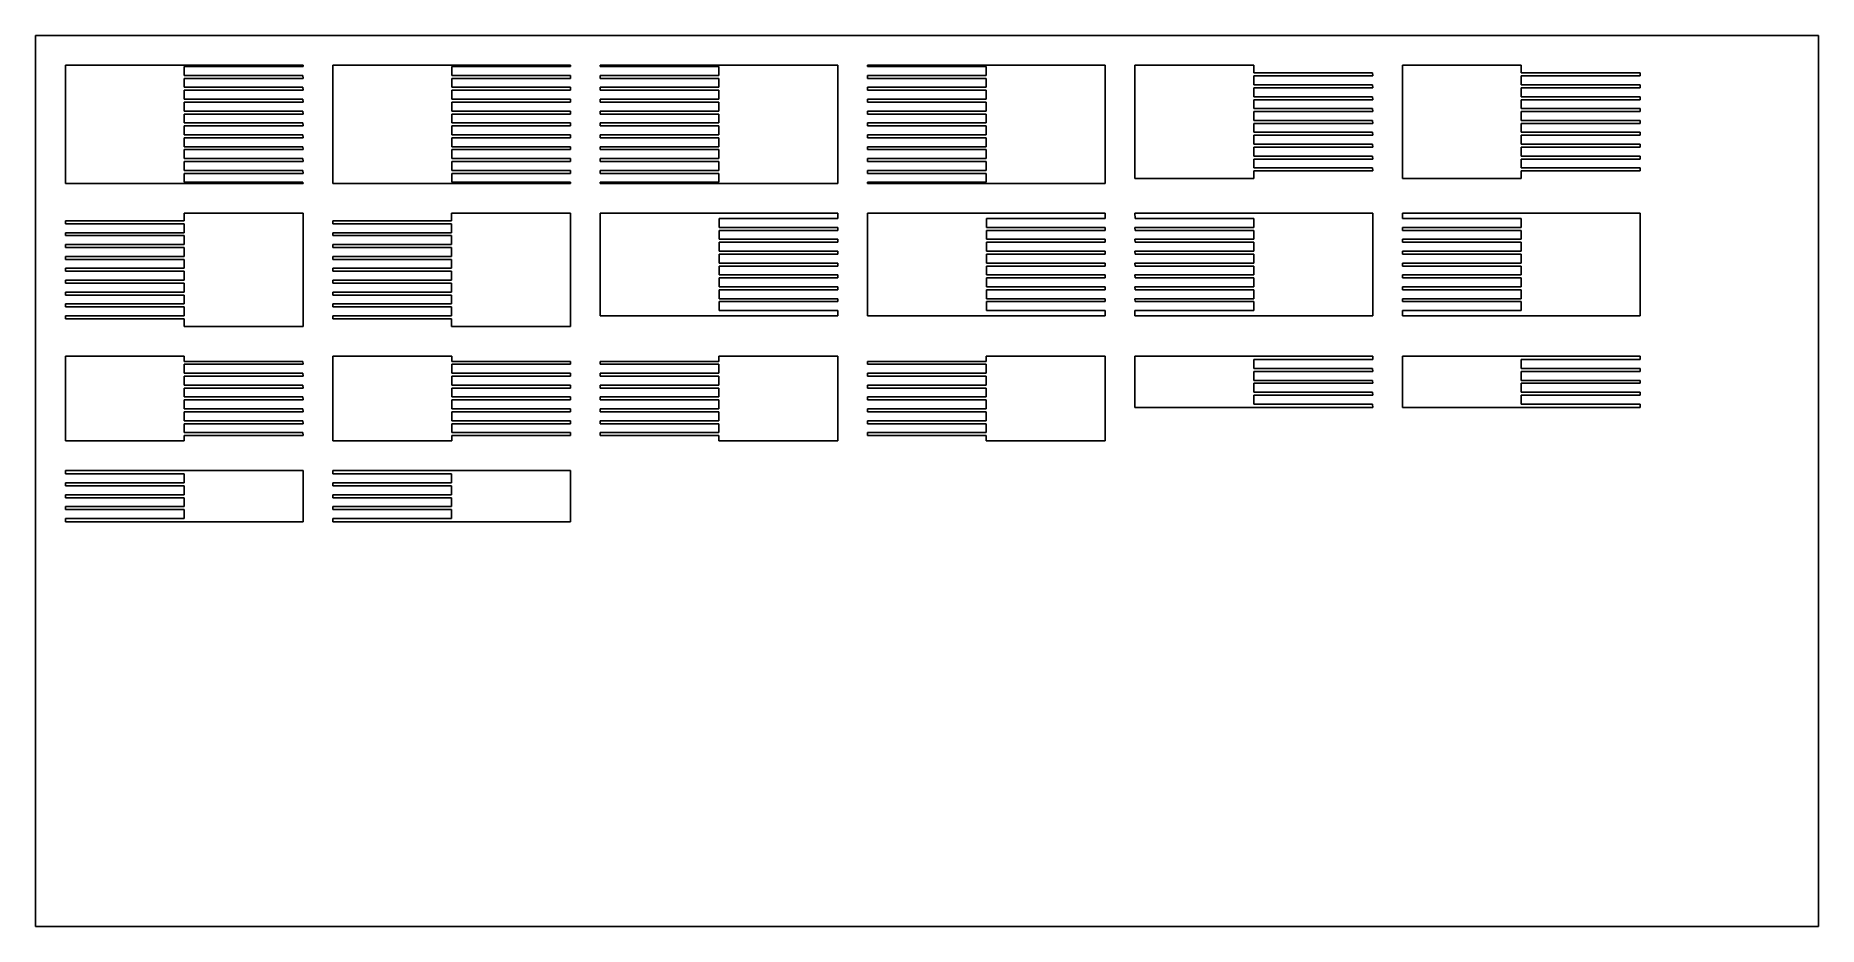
# Model space of a CAD drawing. Header units: metres. Extents: x 0 to 600, y 0 to 300.
import ezdxf

# ---------------------------------------------------------------- set-up
doc = ezdxf.new("R2010")
doc.units = ezdxf.units.M

msp = doc.modelspace()

# ---------------------------------------------------------------- linework, layer by layer
at = {"layer": 'sheet_boundary'}
for p, q in [((0, 300), (600, 300)), ((0, 0), (0, 300)), ((600, 300), (600, 0)), ((600, 0), (0, 0))]:
    msp.add_line(p, q, dxfattribs=at)
at = {"layer": 'X-1'}
for p, q in [((370, 190.56581), (370, 192.06581)), ((370, 192.06581), (371.5, 192.06581)), ((371.5, 192.06581), (450, 192.06581)), ((450, 192.06581), (450, 190.90236)), ((370, 174.738911), (370, 190.56581)), ((450, 190.90236), (410.03125, 190.90236)), ((410.03125, 190.90236), (410.03125, 187.90236)), ((410.03125, 187.90236), (449.97875, 187.90236)), ((450, 186.90236), (410.03125, 186.90236)), ((410.03125, 186.90236), (410.03125, 183.90236)), ((449.97875, 187.90236), (450, 186.90236)), ((410.03125, 183.90236), (449.97875, 183.90236)), ((450, 182.90236), (410.03125, 182.90236)), ((410.03125, 182.90236), (410.03125, 179.90236)), ((449.97875, 183.90236), (450, 182.90236)), ((371.5, 174.738911), (370, 174.738911)), ((450, 174.738911), (371.5, 174.738911)), ((410.03125, 179.90236), (449.97875, 179.90236)), ((450, 178.90236), (410.03125, 178.90236)), ((410.03125, 178.90236), (410.03125, 175.90236)), ((410.03125, 175.90236), (449.97875, 175.90236)), ((449.97875, 179.90236), (450, 178.90236)), ((449.97875, 175.90236), (450, 174.738911))]:
    msp.add_line(p, q, dxfattribs=at)
at = {"layer": 'X-10'}
for p, q in [((460, 174.738911), (460, 192.06581)), ((460, 192.06581), (488.5, 192.06581)), ((488.5, 192.06581), (540, 192.06581)), ((540, 192.06581), (540, 190.90236)), ((540, 190.90236), (500.03125, 190.90236)), ((500.03125, 190.90236), (500.03125, 187.90236)), ((500.03125, 187.90236), (539.97875, 187.90236)), ((540, 186.90236), (500.03125, 186.90236)), ((500.03125, 186.90236), (500.03125, 183.90236)), ((539.97875, 187.90236), (540, 186.90236)), ((500.03125, 183.90236), (539.97875, 183.90236)), ((540, 182.90236), (500.03125, 182.90236)), ((500.03125, 182.90236), (500.03125, 179.90236)), ((539.97875, 183.90236), (540, 182.90236)), ((488.5, 174.738911), (460, 174.738911)), ((540, 174.738911), (488.5, 174.738911)), ((500.03125, 179.90236), (539.97875, 179.90236)), ((540, 178.90236), (500.03125, 178.90236)), ((500.03125, 178.90236), (500.03125, 175.90236)), ((500.03125, 175.90236), (539.97875, 175.90236)), ((539.97875, 179.90236), (540, 178.90236)), ((539.97875, 175.90236), (540, 174.738911))]:
    msp.add_line(p, q, dxfattribs=at)
at = {"layer": 'X-2'}
for p, q in [((10, 187.56581), (10, 192.06581)), ((10, 192.06581), (14.5, 192.06581)), ((14.5, 192.06581), (50.03125, 192.06581)), ((50.03125, 192.06581), (50.03125, 190.29485)), ((10, 163.523891), (10, 187.56581)), ((50.03125, 190.29485), (89.97875, 190.29485)), ((90, 189.29485), (50.03125, 189.29485)), ((50.03125, 189.29485), (50.03125, 186.29485)), ((50.03125, 186.29485), (89.97875, 186.29485)), ((89.97875, 190.29485), (90, 189.29485)), ((89.97875, 186.29485), (90, 185.29485)), ((90, 185.29485), (50.03125, 185.29485)), ((50.03125, 185.29485), (50.03125, 182.29485)), ((50.03125, 182.29485), (89.97875, 182.29485)), ((90, 181.29485), (50.03125, 181.29485)), ((50.03125, 181.29485), (50.03125, 178.29485)), ((89.97875, 182.29485), (90, 181.29485)), ((50.03125, 178.29485), (89.97875, 178.29485)), ((90, 177.29485), (50.03125, 177.29485)), ((50.03125, 177.29485), (50.03125, 174.29485)), ((50.03125, 174.29485), (89.97875, 174.29485)), ((89.97875, 178.29485), (90, 177.29485)), ((89.97875, 174.29485), (90, 173.29485)), ((90, 173.29485), (50.03125, 173.29485)), ((50.03125, 173.29485), (50.03125, 170.29485)), ((50.03125, 170.29485), (89.97875, 170.29485)), ((90, 169.29485), (50.03125, 169.29485)), ((50.03125, 169.29485), (50.03125, 166.29485)), ((89.97875, 170.29485), (90, 169.29485)), ((14.5, 163.523891), (10, 163.523891)), ((50.03125, 163.523891), (14.5, 163.523891)), ((50.03125, 166.29485), (89.97875, 166.29485)), ((90, 165.29485), (50.03125, 165.29485)), ((50.03125, 165.29485), (50.03125, 163.523891)), ((89.97875, 166.29485), (90, 165.29485))]:
    msp.add_line(p, q, dxfattribs=at)
at = {"layer": 'X-3'}
for p, q in [((190, 232.704377), (190, 240.204377)), ((190, 240.204377), (197.5, 240.204377)), ((197.5, 240.204377), (270, 240.204377)), ((270, 240.204377), (270, 238.408834)), ((270, 238.408834), (230.03125, 238.408834)), ((230.03125, 238.408834), (230.03125, 235.408834)), ((230.03125, 235.408834), (269.97875, 235.408834)), ((270, 234.408834), (230.03125, 234.408834)), ((230.03125, 234.408834), (230.03125, 231.408834)), ((269.97875, 235.408834), (270, 234.408834)), ((190, 205.613291), (190, 232.704377)), ((230.03125, 231.408834), (269.97875, 231.408834)), ((270, 230.408834), (230.03125, 230.408834)), ((230.03125, 230.408834), (230.03125, 227.408834)), ((269.97875, 231.408834), (270, 230.408834)), ((230.03125, 227.408834), (269.97875, 227.408834)), ((270, 226.408834), (230.03125, 226.408834)), ((230.03125, 226.408834), (230.03125, 223.408834)), ((230.03125, 223.408834), (269.97875, 223.408834)), ((270, 222.408834), (230.03125, 222.408834)), ((230.03125, 222.408834), (230.03125, 219.408834)), ((269.97875, 227.408834), (270, 226.408834)), ((269.97875, 223.408834), (270, 222.408834)), ((230.03125, 219.408834), (269.97875, 219.408834)), ((270, 218.408834), (230.03125, 218.408834)), ((230.03125, 218.408834), (230.03125, 215.408834)), ((269.97875, 219.408834), (270, 218.408834)), ((230.03125, 215.408834), (269.97875, 215.408834)), ((270, 214.408834), (230.03125, 214.408834)), ((230.03125, 214.408834), (230.03125, 211.408834)), ((230.03125, 211.408834), (269.97875, 211.408834)), ((270, 210.408834), (230.03125, 210.408834)), ((230.03125, 210.408834), (230.03125, 207.408834)), ((269.97875, 215.408834), (270, 214.408834)), ((269.97875, 211.408834), (270, 210.408834)), ((197.5, 205.613291), (190, 205.613291)), ((270, 205.613291), (197.5, 205.613291)), ((230.03125, 207.408834), (269.97875, 207.408834)), ((269.97875, 207.408834), (270, 205.613291))]:
    msp.add_line(p, q, dxfattribs=at)
at = {"layer": 'X-4'}
for p, q in [((370, 279.5), (370, 290)), ((370, 290), (380.5, 290)), ((380.5, 290), (410.03125, 290)), ((410.03125, 290), (410.03125, 287.430717)), ((410.03125, 287.430717), (449.97875, 287.430717)), ((450, 286.430717), (410.03125, 286.430717)), ((410.03125, 286.430717), (410.03125, 283.430717)), ((410.03125, 283.430717), (449.97875, 283.430717)), ((450, 282.430717), (410.03125, 282.430717)), ((410.03125, 282.430717), (410.03125, 279.430717)), ((449.97875, 287.430717), (450, 286.430717)), ((449.97875, 283.430717), (450, 282.430717)), ((370, 251.861433), (370, 279.5)), ((410.03125, 279.430717), (449.97875, 279.430717)), ((450, 278.430717), (410.03125, 278.430717)), ((410.03125, 278.430717), (410.03125, 275.430717)), ((449.97875, 279.430717), (450, 278.430717)), ((410.03125, 275.430717), (449.97875, 275.430717)), ((450, 274.430717), (410.03125, 274.430717)), ((410.03125, 274.430717), (410.03125, 271.430717)), ((410.03125, 271.430717), (449.97875, 271.430717)), ((450, 270.430717), (410.03125, 270.430717)), ((410.03125, 270.430717), (410.03125, 267.430717)), ((449.97875, 275.430717), (450, 274.430717)), ((449.97875, 271.430717), (450, 270.430717)), ((410.03125, 267.430717), (449.97875, 267.430717)), ((450, 266.430717), (410.03125, 266.430717)), ((410.03125, 266.430717), (410.03125, 263.430717)), ((449.97875, 267.430717), (450, 266.430717)), ((410.03125, 263.430717), (449.97875, 263.430717)), ((450, 262.430717), (410.03125, 262.430717)), ((410.03125, 262.430717), (410.03125, 259.430717)), ((410.03125, 259.430717), (449.97875, 259.430717)), ((450, 258.430717), (410.03125, 258.430717)), ((410.03125, 258.430717), (410.03125, 255.430717)), ((449.97875, 263.430717), (450, 262.430717)), ((449.97875, 259.430717), (450, 258.430717)), ((410.03125, 255.430717), (449.97875, 255.430717)), ((450, 254.430717), (410.03125, 254.430717)), ((410.03125, 254.430717), (410.03125, 251.861433)), ((449.97875, 255.430717), (450, 254.430717)), ((380.5, 251.861433), (370, 251.861433)), ((410.03125, 251.861433), (380.5, 251.861433))]:
    msp.add_line(p, q, dxfattribs=at)
at = {"layer": 'X-5'}
for p, q in [((10, 276.5), (10, 290)), ((10, 290), (23.5, 290)), ((23.5, 290), (90, 290)), ((90, 289.602188), (50.03125, 289.602188)), ((50.03125, 289.602188), (50.03125, 286.602188)), ((90, 290), (90, 289.602188)), ((50.03125, 286.602188), (89.97875, 286.602188)), ((90, 285.602188), (50.03125, 285.602188)), ((50.03125, 285.602188), (50.03125, 282.602188)), ((50.03125, 282.602188), (89.97875, 282.602188)), ((89.97875, 286.602188), (90, 285.602188)), ((89.97875, 282.602188), (90, 281.602188)), ((10, 250.204377), (10, 276.5)), ((90, 281.602188), (50.03125, 281.602188)), ((50.03125, 281.602188), (50.03125, 278.602188)), ((50.03125, 278.602188), (89.97875, 278.602188)), ((90, 277.602188), (50.03125, 277.602188)), ((50.03125, 277.602188), (50.03125, 274.602188)), ((89.97875, 278.602188), (90, 277.602188)), ((50.03125, 274.602188), (89.97875, 274.602188)), ((90, 273.602188), (50.03125, 273.602188)), ((50.03125, 273.602188), (50.03125, 270.602188)), ((50.03125, 270.602188), (89.97875, 270.602188)), ((89.97875, 274.602188), (90, 273.602188)), ((89.97875, 270.602188), (90, 269.602188)), ((90, 269.602188), (50.03125, 269.602188)), ((50.03125, 269.602188), (50.03125, 266.602188)), ((50.03125, 266.602188), (89.97875, 266.602188)), ((90, 265.602188), (50.03125, 265.602188)), ((50.03125, 265.602188), (50.03125, 262.602188)), ((89.97875, 266.602188), (90, 265.602188)), ((50.03125, 262.602188), (89.97875, 262.602188)), ((90, 261.602188), (50.03125, 261.602188)), ((50.03125, 261.602188), (50.03125, 258.602188)), ((50.03125, 258.602188), (89.97875, 258.602188)), ((89.97875, 262.602188), (90, 261.602188)), ((89.97875, 258.602188), (90, 257.602188)), ((90, 257.602188), (50.03125, 257.602188)), ((50.03125, 257.602188), (50.03125, 254.602188)), ((50.03125, 254.602188), (89.97875, 254.602188)), ((90, 253.602188), (50.03125, 253.602188)), ((50.03125, 253.602188), (50.03125, 250.602188)), ((89.97875, 254.602188), (90, 253.602188)), ((23.5, 250.204377), (10, 250.204377)), ((90, 250.204377), (23.5, 250.204377)), ((50.03125, 250.602188), (89.97875, 250.602188)), ((89.97875, 250.602188), (90, 250.204377))]:
    msp.add_line(p, q, dxfattribs=at)
at = {"layer": 'X-6'}
for p, q in [((100, 273.5), (100, 290)), ((100, 290), (116.5, 290)), ((116.5, 290), (180, 290)), ((180, 289.602188), (140.03125, 289.602188)), ((140.03125, 289.602188), (140.03125, 286.602188)), ((180, 290), (180, 289.602188)), ((140.03125, 286.602188), (179.97875, 286.602188)), ((180, 285.602188), (140.03125, 285.602188)), ((140.03125, 285.602188), (140.03125, 282.602188)), ((140.03125, 282.602188), (179.97875, 282.602188)), ((179.97875, 286.602188), (180, 285.602188)), ((179.97875, 282.602188), (180, 281.602188)), ((180, 281.602188), (140.03125, 281.602188)), ((140.03125, 281.602188), (140.03125, 278.602188)), ((140.03125, 278.602188), (179.97875, 278.602188)), ((180, 277.602188), (140.03125, 277.602188)), ((140.03125, 277.602188), (140.03125, 274.602188)), ((179.97875, 278.602188), (180, 277.602188)), ((100, 250.204377), (100, 273.5)), ((140.03125, 274.602188), (179.97875, 274.602188)), ((180, 273.602188), (140.03125, 273.602188)), ((140.03125, 273.602188), (140.03125, 270.602188)), ((140.03125, 270.602188), (179.97875, 270.602188)), ((179.97875, 274.602188), (180, 273.602188)), ((179.97875, 270.602188), (180, 269.602188)), ((180, 269.602188), (140.03125, 269.602188)), ((140.03125, 269.602188), (140.03125, 266.602188)), ((140.03125, 266.602188), (179.97875, 266.602188)), ((180, 265.602188), (140.03125, 265.602188)), ((140.03125, 265.602188), (140.03125, 262.602188)), ((179.97875, 266.602188), (180, 265.602188)), ((140.03125, 262.602188), (179.97875, 262.602188)), ((180, 261.602188), (140.03125, 261.602188)), ((140.03125, 261.602188), (140.03125, 258.602188)), ((140.03125, 258.602188), (179.97875, 258.602188)), ((179.97875, 262.602188), (180, 261.602188)), ((179.97875, 258.602188), (180, 257.602188)), ((180, 257.602188), (140.03125, 257.602188)), ((140.03125, 257.602188), (140.03125, 254.602188)), ((140.03125, 254.602188), (179.97875, 254.602188)), ((180, 253.602188), (140.03125, 253.602188)), ((140.03125, 253.602188), (140.03125, 250.602188)), ((179.97875, 254.602188), (180, 253.602188)), ((116.5, 250.204377), (100, 250.204377)), ((180, 250.204377), (116.5, 250.204377)), ((140.03125, 250.602188), (179.97875, 250.602188)), ((179.97875, 250.602188), (180, 250.204377))]:
    msp.add_line(p, q, dxfattribs=at)
at = {"layer": 'X-7'}
for p, q in [((460, 270.5), (460, 290)), ((460, 290), (479.5, 290)), ((479.5, 290), (500.03125, 290)), ((500.03125, 290), (500.03125, 287.430717)), ((500.03125, 287.430717), (539.97875, 287.430717)), ((540, 286.430717), (500.03125, 286.430717)), ((500.03125, 286.430717), (500.03125, 283.430717)), ((500.03125, 283.430717), (539.97875, 283.430717)), ((540, 282.430717), (500.03125, 282.430717)), ((500.03125, 282.430717), (500.03125, 279.430717)), ((539.97875, 287.430717), (540, 286.430717)), ((539.97875, 283.430717), (540, 282.430717)), ((500.03125, 279.430717), (539.97875, 279.430717)), ((540, 278.430717), (500.03125, 278.430717)), ((500.03125, 278.430717), (500.03125, 275.430717)), ((539.97875, 279.430717), (540, 278.430717)), ((460, 251.861433), (460, 270.5)), ((500.03125, 275.430717), (539.97875, 275.430717)), ((540, 274.430717), (500.03125, 274.430717)), ((500.03125, 274.430717), (500.03125, 271.430717)), ((500.03125, 271.430717), (539.97875, 271.430717)), ((540, 270.430717), (500.03125, 270.430717)), ((500.03125, 270.430717), (500.03125, 267.430717)), ((539.97875, 275.430717), (540, 274.430717)), ((539.97875, 271.430717), (540, 270.430717)), ((500.03125, 267.430717), (539.97875, 267.430717)), ((540, 266.430717), (500.03125, 266.430717)), ((500.03125, 266.430717), (500.03125, 263.430717)), ((539.97875, 267.430717), (540, 266.430717)), ((500.03125, 263.430717), (539.97875, 263.430717)), ((540, 262.430717), (500.03125, 262.430717)), ((500.03125, 262.430717), (500.03125, 259.430717)), ((500.03125, 259.430717), (539.97875, 259.430717)), ((540, 258.430717), (500.03125, 258.430717)), ((500.03125, 258.430717), (500.03125, 255.430717)), ((539.97875, 263.430717), (540, 262.430717)), ((539.97875, 259.430717), (540, 258.430717)), ((500.03125, 255.430717), (539.97875, 255.430717)), ((540, 254.430717), (500.03125, 254.430717)), ((500.03125, 254.430717), (500.03125, 251.861433)), ((539.97875, 255.430717), (540, 254.430717)), ((479.5, 251.861433), (460, 251.861433)), ((500.03125, 251.861433), (479.5, 251.861433))]:
    msp.add_line(p, q, dxfattribs=at)
at = {"layer": 'X-8'}
for p, q in [((280, 217.704377), (280, 240.204377)), ((280, 240.204377), (302.5, 240.204377)), ((302.5, 240.204377), (360, 240.204377)), ((360, 240.204377), (360, 238.408834)), ((360, 238.408834), (320.03125, 238.408834)), ((320.03125, 238.408834), (320.03125, 235.408834)), ((320.03125, 235.408834), (359.97875, 235.408834)), ((360, 234.408834), (320.03125, 234.408834)), ((320.03125, 234.408834), (320.03125, 231.408834)), ((359.97875, 235.408834), (360, 234.408834)), ((320.03125, 231.408834), (359.97875, 231.408834)), ((360, 230.408834), (320.03125, 230.408834)), ((320.03125, 230.408834), (320.03125, 227.408834)), ((359.97875, 231.408834), (360, 230.408834)), ((320.03125, 227.408834), (359.97875, 227.408834)), ((360, 226.408834), (320.03125, 226.408834)), ((320.03125, 226.408834), (320.03125, 223.408834)), ((320.03125, 223.408834), (359.97875, 223.408834)), ((360, 222.408834), (320.03125, 222.408834)), ((320.03125, 222.408834), (320.03125, 219.408834)), ((359.97875, 227.408834), (360, 226.408834)), ((359.97875, 223.408834), (360, 222.408834)), ((280, 205.613291), (280, 217.704377)), ((320.03125, 219.408834), (359.97875, 219.408834)), ((360, 218.408834), (320.03125, 218.408834)), ((320.03125, 218.408834), (320.03125, 215.408834)), ((359.97875, 219.408834), (360, 218.408834)), ((320.03125, 215.408834), (359.97875, 215.408834)), ((360, 214.408834), (320.03125, 214.408834)), ((320.03125, 214.408834), (320.03125, 211.408834)), ((320.03125, 211.408834), (359.97875, 211.408834)), ((360, 210.408834), (320.03125, 210.408834)), ((320.03125, 210.408834), (320.03125, 207.408834)), ((359.97875, 215.408834), (360, 214.408834)), ((359.97875, 211.408834), (360, 210.408834)), ((302.5, 205.613291), (280, 205.613291)), ((360, 205.613291), (302.5, 205.613291)), ((320.03125, 207.408834), (359.97875, 207.408834)), ((359.97875, 207.408834), (360, 205.613291))]:
    msp.add_line(p, q, dxfattribs=at)
at = {"layer": 'X-9'}
for p, q in [((100, 166.56581), (100, 192.06581)), ((100, 192.06581), (125.5, 192.06581)), ((125.5, 192.06581), (140.03125, 192.06581)), ((140.03125, 192.06581), (140.03125, 190.29485)), ((140.03125, 190.29485), (179.97875, 190.29485)), ((180, 189.29485), (140.03125, 189.29485)), ((140.03125, 189.29485), (140.03125, 186.29485)), ((140.03125, 186.29485), (179.97875, 186.29485)), ((179.97875, 190.29485), (180, 189.29485)), ((179.97875, 186.29485), (180, 185.29485)), ((180, 185.29485), (140.03125, 185.29485)), ((140.03125, 185.29485), (140.03125, 182.29485)), ((140.03125, 182.29485), (179.97875, 182.29485)), ((180, 181.29485), (140.03125, 181.29485)), ((140.03125, 181.29485), (140.03125, 178.29485)), ((179.97875, 182.29485), (180, 181.29485)), ((140.03125, 178.29485), (179.97875, 178.29485)), ((180, 177.29485), (140.03125, 177.29485)), ((140.03125, 177.29485), (140.03125, 174.29485)), ((140.03125, 174.29485), (179.97875, 174.29485)), ((179.97875, 178.29485), (180, 177.29485)), ((179.97875, 174.29485), (180, 173.29485)), ((180, 173.29485), (140.03125, 173.29485)), ((140.03125, 173.29485), (140.03125, 170.29485)), ((140.03125, 170.29485), (179.97875, 170.29485)), ((180, 169.29485), (140.03125, 169.29485)), ((140.03125, 169.29485), (140.03125, 166.29485)), ((179.97875, 170.29485), (180, 169.29485)), ((100, 163.523891), (100, 166.56581)), ((125.5, 163.523891), (100, 163.523891)), ((140.03125, 163.523891), (125.5, 163.523891)), ((140.03125, 166.29485), (179.97875, 166.29485)), ((180, 165.29485), (140.03125, 165.29485)), ((140.03125, 165.29485), (140.03125, 163.523891)), ((179.97875, 166.29485), (180, 165.29485))]:
    msp.add_line(p, q, dxfattribs=at)
at = {"layer": 'Y-1'}
for p, q in [((10.02125, 152.360441), (10, 153.523891)), ((10, 153.523891), (88.5, 153.523891)), ((49.96875, 152.360441), (10.02125, 152.360441)), ((49.96875, 149.360441), (49.96875, 152.360441)), ((88.5, 153.523891), (90, 153.523891)), ((90, 153.523891), (90, 137.696991)), ((10.02125, 148.360441), (10, 149.360441)), ((10, 149.360441), (49.96875, 149.360441)), ((10.02125, 144.360441), (10, 145.360441)), ((10, 145.360441), (49.96875, 145.360441)), ((49.96875, 148.360441), (10.02125, 148.360441)), ((49.96875, 144.360441), (10.02125, 144.360441)), ((49.96875, 145.360441), (49.96875, 148.360441)), ((49.96875, 141.360441), (49.96875, 144.360441)), ((10.02125, 140.360441), (10, 141.360441)), ((10, 141.360441), (49.96875, 141.360441)), ((49.96875, 140.360441), (10.02125, 140.360441)), ((49.96875, 137.360441), (49.96875, 140.360441)), ((10, 136.196991), (10, 137.360441)), ((10, 137.360441), (49.96875, 137.360441)), ((88.5, 136.196991), (10, 136.196991)), ((90, 136.196991), (88.5, 136.196991)), ((90, 137.696991), (90, 136.196991))]:
    msp.add_line(p, q, dxfattribs=at)
at = {"layer": 'Y-10'}
for p, q in [((100.02125, 152.360441), (100, 153.523891)), ((100, 153.523891), (151.5, 153.523891)), ((139.96875, 152.360441), (100.02125, 152.360441)), ((139.96875, 149.360441), (139.96875, 152.360441)), ((151.5, 153.523891), (180, 153.523891)), ((180, 153.523891), (180, 153.523891)), ((180, 153.523891), (180, 136.196991)), ((100.02125, 148.360441), (100, 149.360441)), ((100, 149.360441), (139.96875, 149.360441)), ((100.02125, 144.360441), (100, 145.360441)), ((100, 145.360441), (139.96875, 145.360441)), ((139.96875, 148.360441), (100.02125, 148.360441)), ((139.96875, 144.360441), (100.02125, 144.360441)), ((139.96875, 145.360441), (139.96875, 148.360441)), ((139.96875, 141.360441), (139.96875, 144.360441)), ((100.02125, 140.360441), (100, 141.360441)), ((100, 141.360441), (139.96875, 141.360441)), ((139.96875, 140.360441), (100.02125, 140.360441)), ((139.96875, 137.360441), (139.96875, 140.360441)), ((100, 136.196991), (100, 137.360441)), ((100, 137.360441), (139.96875, 137.360441)), ((151.5, 136.196991), (100, 136.196991)), ((180, 136.196991), (151.5, 136.196991))]:
    msp.add_line(p, q, dxfattribs=at)
at = {"layer": 'Y-2'}
for p, q in [((229.96875, 190.29485), (229.96875, 192.06581)), ((229.96875, 192.06581), (265.5, 192.06581)), ((265.5, 192.06581), (270, 192.06581)), ((270, 192.06581), (270, 168.023891)), ((190.02125, 189.29485), (190, 190.29485)), ((190, 190.29485), (229.96875, 190.29485)), ((190.02125, 185.29485), (190, 186.29485)), ((190, 186.29485), (229.96875, 186.29485)), ((229.96875, 189.29485), (190.02125, 189.29485)), ((229.96875, 186.29485), (229.96875, 189.29485)), ((190.02125, 181.29485), (190, 182.29485)), ((190, 182.29485), (229.96875, 182.29485)), ((229.96875, 185.29485), (190.02125, 185.29485)), ((229.96875, 181.29485), (190.02125, 181.29485)), ((229.96875, 182.29485), (229.96875, 185.29485)), ((229.96875, 178.29485), (229.96875, 181.29485)), ((190.02125, 177.29485), (190, 178.29485)), ((190, 178.29485), (229.96875, 178.29485)), ((190.02125, 173.29485), (190, 174.29485)), ((190, 174.29485), (229.96875, 174.29485)), ((229.96875, 177.29485), (190.02125, 177.29485)), ((229.96875, 174.29485), (229.96875, 177.29485)), ((190.02125, 169.29485), (190, 170.29485)), ((190, 170.29485), (229.96875, 170.29485)), ((229.96875, 173.29485), (190.02125, 173.29485)), ((229.96875, 169.29485), (190.02125, 169.29485)), ((229.96875, 170.29485), (229.96875, 173.29485)), ((229.96875, 166.29485), (229.96875, 169.29485)), ((270, 168.023891), (270, 163.523891)), ((190.02125, 165.29485), (190, 166.29485)), ((190, 166.29485), (229.96875, 166.29485)), ((229.96875, 165.29485), (190.02125, 165.29485)), ((229.96875, 163.523891), (229.96875, 165.29485)), ((265.5, 163.523891), (229.96875, 163.523891)), ((270, 163.523891), (265.5, 163.523891))]:
    msp.add_line(p, q, dxfattribs=at)
at = {"layer": 'Y-3'}
for p, q in [((370.02125, 238.408834), (370, 240.204377)), ((370, 240.204377), (442.5, 240.204377)), ((442.5, 240.204377), (450, 240.204377)), ((450, 240.204377), (450, 213.113291)), ((370.02125, 234.408834), (370, 235.408834)), ((370, 235.408834), (409.96875, 235.408834)), ((409.96875, 238.408834), (370.02125, 238.408834)), ((409.96875, 234.408834), (370.02125, 234.408834)), ((409.96875, 235.408834), (409.96875, 238.408834)), ((409.96875, 231.408834), (409.96875, 234.408834)), ((370.02125, 230.408834), (370, 231.408834)), ((370, 231.408834), (409.96875, 231.408834)), ((409.96875, 230.408834), (370.02125, 230.408834)), ((409.96875, 227.408834), (409.96875, 230.408834)), ((370.02125, 226.408834), (370, 227.408834)), ((370, 227.408834), (409.96875, 227.408834)), ((370.02125, 222.408834), (370, 223.408834)), ((370, 223.408834), (409.96875, 223.408834)), ((409.96875, 226.408834), (370.02125, 226.408834)), ((409.96875, 222.408834), (370.02125, 222.408834)), ((409.96875, 223.408834), (409.96875, 226.408834)), ((409.96875, 219.408834), (409.96875, 222.408834)), ((370.02125, 218.408834), (370, 219.408834)), ((370, 219.408834), (409.96875, 219.408834)), ((409.96875, 218.408834), (370.02125, 218.408834)), ((409.96875, 215.408834), (409.96875, 218.408834)), ((370.02125, 214.408834), (370, 215.408834)), ((370, 215.408834), (409.96875, 215.408834)), ((370.02125, 210.408834), (370, 211.408834)), ((370, 211.408834), (409.96875, 211.408834)), ((409.96875, 214.408834), (370.02125, 214.408834)), ((409.96875, 210.408834), (370.02125, 210.408834)), ((409.96875, 211.408834), (409.96875, 214.408834)), ((409.96875, 207.408834), (409.96875, 210.408834)), ((450, 213.113291), (450, 205.613291)), ((370, 205.613291), (370, 207.408834)), ((370, 207.408834), (409.96875, 207.408834)), ((442.5, 205.613291), (370, 205.613291)), ((450, 205.613291), (442.5, 205.613291))]:
    msp.add_line(p, q, dxfattribs=at)
at = {"layer": 'Y-4'}
for p, q in [((49.96875, 237.635094), (49.96875, 240.204377)), ((49.96875, 240.204377), (79.5, 240.204377)), ((79.5, 240.204377), (90, 240.204377)), ((90, 240.204377), (90, 212.56581)), ((10.02125, 236.635094), (10, 237.635094)), ((10, 237.635094), (49.96875, 237.635094)), ((49.96875, 236.635094), (10.02125, 236.635094)), ((49.96875, 233.635094), (49.96875, 236.635094)), ((10.02125, 232.635094), (10, 233.635094)), ((10, 233.635094), (49.96875, 233.635094)), ((10.02125, 228.635094), (10, 229.635094)), ((10, 229.635094), (49.96875, 229.635094)), ((49.96875, 232.635094), (10.02125, 232.635094)), ((49.96875, 228.635094), (10.02125, 228.635094)), ((49.96875, 229.635094), (49.96875, 232.635094)), ((49.96875, 225.635094), (49.96875, 228.635094)), ((10.02125, 224.635094), (10, 225.635094)), ((10, 225.635094), (49.96875, 225.635094)), ((49.96875, 224.635094), (10.02125, 224.635094)), ((49.96875, 221.635094), (49.96875, 224.635094)), ((10.02125, 220.635094), (10, 221.635094)), ((10, 221.635094), (49.96875, 221.635094)), ((10.02125, 216.635094), (10, 217.635094)), ((10, 217.635094), (49.96875, 217.635094)), ((49.96875, 220.635094), (10.02125, 220.635094)), ((49.96875, 216.635094), (10.02125, 216.635094)), ((49.96875, 217.635094), (49.96875, 220.635094)), ((49.96875, 213.635094), (49.96875, 216.635094)), ((10.02125, 212.635094), (10, 213.635094)), ((10, 213.635094), (49.96875, 213.635094)), ((49.96875, 212.635094), (10.02125, 212.635094)), ((49.96875, 209.635094), (49.96875, 212.635094)), ((90, 212.56581), (90, 202.06581)), ((10.02125, 208.635094), (10, 209.635094)), ((10, 209.635094), (49.96875, 209.635094)), ((10.02125, 204.635094), (10, 205.635094)), ((10, 205.635094), (49.96875, 205.635094)), ((49.96875, 208.635094), (10.02125, 208.635094)), ((49.96875, 204.635094), (10.02125, 204.635094)), ((49.96875, 205.635094), (49.96875, 208.635094)), ((49.96875, 202.06581), (49.96875, 204.635094)), ((79.5, 202.06581), (49.96875, 202.06581)), ((90, 202.06581), (79.5, 202.06581))]:
    msp.add_line(p, q, dxfattribs=at)
at = {"layer": 'Y-5'}
for p, q in [((190.02125, 289.602188), (190, 290)), ((190, 290), (256.5, 290)), ((229.96875, 289.602188), (190.02125, 289.602188)), ((229.96875, 286.602188), (229.96875, 289.602188)), ((256.5, 290), (270, 290)), ((270, 290), (270, 263.704377)), ((190.02125, 285.602188), (190, 286.602188)), ((190, 286.602188), (229.96875, 286.602188)), ((190.02125, 281.602188), (190, 282.602188)), ((190, 282.602188), (229.96875, 282.602188)), ((229.96875, 285.602188), (190.02125, 285.602188)), ((229.96875, 282.602188), (229.96875, 285.602188)), ((190.02125, 277.602188), (190, 278.602188)), ((190, 278.602188), (229.96875, 278.602188)), ((229.96875, 281.602188), (190.02125, 281.602188)), ((229.96875, 277.602188), (190.02125, 277.602188)), ((229.96875, 278.602188), (229.96875, 281.602188)), ((229.96875, 274.602188), (229.96875, 277.602188)), ((190.02125, 273.602188), (190, 274.602188)), ((190, 274.602188), (229.96875, 274.602188)), ((190.02125, 269.602188), (190, 270.602188)), ((190, 270.602188), (229.96875, 270.602188)), ((229.96875, 273.602188), (190.02125, 273.602188)), ((229.96875, 270.602188), (229.96875, 273.602188)), ((190.02125, 265.602188), (190, 266.602188)), ((190, 266.602188), (229.96875, 266.602188)), ((229.96875, 269.602188), (190.02125, 269.602188)), ((229.96875, 265.602188), (190.02125, 265.602188)), ((229.96875, 266.602188), (229.96875, 269.602188)), ((229.96875, 262.602188), (229.96875, 265.602188)), ((190.02125, 261.602188), (190, 262.602188)), ((190, 262.602188), (229.96875, 262.602188)), ((190.02125, 257.602188), (190, 258.602188)), ((190, 258.602188), (229.96875, 258.602188)), ((229.96875, 261.602188), (190.02125, 261.602188)), ((229.96875, 258.602188), (229.96875, 261.602188)), ((270, 263.704377), (270, 250.204377)), ((190.02125, 253.602188), (190, 254.602188)), ((190, 254.602188), (229.96875, 254.602188)), ((229.96875, 257.602188), (190.02125, 257.602188)), ((229.96875, 253.602188), (190.02125, 253.602188)), ((229.96875, 254.602188), (229.96875, 257.602188)), ((229.96875, 250.602188), (229.96875, 253.602188)), ((190, 250.204377), (190, 250.602188)), ((190, 250.602188), (229.96875, 250.602188)), ((256.5, 250.204377), (190, 250.204377)), ((270, 250.204377), (256.5, 250.204377))]:
    msp.add_line(p, q, dxfattribs=at)
at = {"layer": 'Y-6'}
for p, q in [((280.02125, 289.602188), (280, 290)), ((280, 290), (343.5, 290)), ((319.96875, 289.602188), (280.02125, 289.602188)), ((319.96875, 286.602188), (319.96875, 289.602188)), ((343.5, 290), (360, 290)), ((360, 290), (360, 266.704377)), ((280.02125, 285.602188), (280, 286.602188)), ((280, 286.602188), (319.96875, 286.602188)), ((280.02125, 281.602188), (280, 282.602188)), ((280, 282.602188), (319.96875, 282.602188)), ((319.96875, 285.602188), (280.02125, 285.602188)), ((319.96875, 282.602188), (319.96875, 285.602188)), ((280.02125, 277.602188), (280, 278.602188)), ((280, 278.602188), (319.96875, 278.602188)), ((319.96875, 281.602188), (280.02125, 281.602188)), ((319.96875, 277.602188), (280.02125, 277.602188)), ((319.96875, 278.602188), (319.96875, 281.602188)), ((319.96875, 274.602188), (319.96875, 277.602188)), ((280.02125, 273.602188), (280, 274.602188)), ((280, 274.602188), (319.96875, 274.602188)), ((280.02125, 269.602188), (280, 270.602188)), ((280, 270.602188), (319.96875, 270.602188)), ((319.96875, 273.602188), (280.02125, 273.602188)), ((319.96875, 270.602188), (319.96875, 273.602188)), ((280.02125, 265.602188), (280, 266.602188)), ((280, 266.602188), (319.96875, 266.602188)), ((319.96875, 269.602188), (280.02125, 269.602188)), ((319.96875, 265.602188), (280.02125, 265.602188)), ((319.96875, 266.602188), (319.96875, 269.602188)), ((319.96875, 262.602188), (319.96875, 265.602188)), ((360, 266.704377), (360, 250.204377)), ((280.02125, 261.602188), (280, 262.602188)), ((280, 262.602188), (319.96875, 262.602188)), ((280.02125, 257.602188), (280, 258.602188)), ((280, 258.602188), (319.96875, 258.602188)), ((319.96875, 261.602188), (280.02125, 261.602188)), ((319.96875, 258.602188), (319.96875, 261.602188)), ((280.02125, 253.602188), (280, 254.602188)), ((280, 254.602188), (319.96875, 254.602188)), ((319.96875, 257.602188), (280.02125, 257.602188)), ((319.96875, 253.602188), (280.02125, 253.602188)), ((319.96875, 254.602188), (319.96875, 257.602188)), ((319.96875, 250.602188), (319.96875, 253.602188)), ((280, 250.204377), (280, 250.602188)), ((280, 250.602188), (319.96875, 250.602188)), ((343.5, 250.204377), (280, 250.204377)), ((360, 250.204377), (343.5, 250.204377))]:
    msp.add_line(p, q, dxfattribs=at)
at = {"layer": 'Y-7'}
for p, q in [((139.96875, 237.635094), (139.96875, 240.204377)), ((139.96875, 240.204377), (160.5, 240.204377)), ((160.5, 240.204377), (180, 240.204377)), ((180, 240.204377), (180, 221.56581)), ((100.02125, 236.635094), (100, 237.635094)), ((100, 237.635094), (139.96875, 237.635094)), ((139.96875, 236.635094), (100.02125, 236.635094)), ((139.96875, 233.635094), (139.96875, 236.635094)), ((100.02125, 232.635094), (100, 233.635094)), ((100, 233.635094), (139.96875, 233.635094)), ((100.02125, 228.635094), (100, 229.635094)), ((100, 229.635094), (139.96875, 229.635094)), ((139.96875, 232.635094), (100.02125, 232.635094)), ((139.96875, 228.635094), (100.02125, 228.635094)), ((139.96875, 229.635094), (139.96875, 232.635094)), ((139.96875, 225.635094), (139.96875, 228.635094)), ((100.02125, 224.635094), (100, 225.635094)), ((100, 225.635094), (139.96875, 225.635094)), ((139.96875, 224.635094), (100.02125, 224.635094)), ((139.96875, 221.635094), (139.96875, 224.635094)), ((100.02125, 220.635094), (100, 221.635094)), ((100, 221.635094), (139.96875, 221.635094)), ((100.02125, 216.635094), (100, 217.635094)), ((100, 217.635094), (139.96875, 217.635094)), ((139.96875, 220.635094), (100.02125, 220.635094)), ((139.96875, 216.635094), (100.02125, 216.635094)), ((139.96875, 217.635094), (139.96875, 220.635094)), ((139.96875, 213.635094), (139.96875, 216.635094)), ((180, 221.56581), (180, 202.06581)), ((100.02125, 212.635094), (100, 213.635094)), ((100, 213.635094), (139.96875, 213.635094)), ((139.96875, 212.635094), (100.02125, 212.635094)), ((139.96875, 209.635094), (139.96875, 212.635094)), ((100.02125, 208.635094), (100, 209.635094)), ((100, 209.635094), (139.96875, 209.635094)), ((100.02125, 204.635094), (100, 205.635094)), ((100, 205.635094), (139.96875, 205.635094)), ((139.96875, 208.635094), (100.02125, 208.635094)), ((139.96875, 204.635094), (100.02125, 204.635094)), ((139.96875, 205.635094), (139.96875, 208.635094)), ((139.96875, 202.06581), (139.96875, 204.635094)), ((160.5, 202.06581), (139.96875, 202.06581)), ((180, 202.06581), (160.5, 202.06581))]:
    msp.add_line(p, q, dxfattribs=at)
at = {"layer": 'Y-8'}
for p, q in [((460.02125, 238.408834), (460, 240.204377)), ((460, 240.204377), (517.5, 240.204377)), ((517.5, 240.204377), (540, 240.204377)), ((540, 240.204377), (540, 228.113291)), ((460.02125, 234.408834), (460, 235.408834)), ((460, 235.408834), (499.96875, 235.408834)), ((499.96875, 238.408834), (460.02125, 238.408834)), ((499.96875, 234.408834), (460.02125, 234.408834)), ((499.96875, 235.408834), (499.96875, 238.408834)), ((499.96875, 231.408834), (499.96875, 234.408834)), ((460.02125, 230.408834), (460, 231.408834)), ((460, 231.408834), (499.96875, 231.408834)), ((499.96875, 230.408834), (460.02125, 230.408834)), ((499.96875, 227.408834), (499.96875, 230.408834)), ((540, 228.113291), (540, 205.613291)), ((460.02125, 226.408834), (460, 227.408834)), ((460, 227.408834), (499.96875, 227.408834)), ((460.02125, 222.408834), (460, 223.408834)), ((460, 223.408834), (499.96875, 223.408834)), ((499.96875, 226.408834), (460.02125, 226.408834)), ((499.96875, 222.408834), (460.02125, 222.408834)), ((499.96875, 223.408834), (499.96875, 226.408834)), ((499.96875, 219.408834), (499.96875, 222.408834)), ((460.02125, 218.408834), (460, 219.408834)), ((460, 219.408834), (499.96875, 219.408834)), ((499.96875, 218.408834), (460.02125, 218.408834)), ((499.96875, 215.408834), (499.96875, 218.408834)), ((460.02125, 214.408834), (460, 215.408834)), ((460, 215.408834), (499.96875, 215.408834)), ((460.02125, 210.408834), (460, 211.408834)), ((460, 211.408834), (499.96875, 211.408834)), ((499.96875, 214.408834), (460.02125, 214.408834)), ((499.96875, 210.408834), (460.02125, 210.408834)), ((499.96875, 211.408834), (499.96875, 214.408834)), ((499.96875, 207.408834), (499.96875, 210.408834)), ((460, 205.613291), (460, 207.408834)), ((460, 207.408834), (499.96875, 207.408834)), ((517.5, 205.613291), (460, 205.613291)), ((540, 205.613291), (517.5, 205.613291))]:
    msp.add_line(p, q, dxfattribs=at)
at = {"layer": 'Y-9'}
for p, q in [((319.96875, 190.29485), (319.96875, 192.06581)), ((319.96875, 192.06581), (334.5, 192.06581)), ((334.5, 192.06581), (360, 192.06581)), ((360, 192.06581), (360, 189.023891)), ((280.02125, 189.29485), (280, 190.29485)), ((280, 190.29485), (319.96875, 190.29485)), ((280.02125, 185.29485), (280, 186.29485)), ((280, 186.29485), (319.96875, 186.29485)), ((319.96875, 189.29485), (280.02125, 189.29485)), ((319.96875, 186.29485), (319.96875, 189.29485)), ((360, 189.023891), (360, 163.523891)), ((280.02125, 181.29485), (280, 182.29485)), ((280, 182.29485), (319.96875, 182.29485)), ((319.96875, 185.29485), (280.02125, 185.29485)), ((319.96875, 181.29485), (280.02125, 181.29485)), ((319.96875, 182.29485), (319.96875, 185.29485)), ((319.96875, 178.29485), (319.96875, 181.29485)), ((280.02125, 177.29485), (280, 178.29485)), ((280, 178.29485), (319.96875, 178.29485)), ((280.02125, 173.29485), (280, 174.29485)), ((280, 174.29485), (319.96875, 174.29485)), ((319.96875, 177.29485), (280.02125, 177.29485)), ((319.96875, 174.29485), (319.96875, 177.29485)), ((280.02125, 169.29485), (280, 170.29485)), ((280, 170.29485), (319.96875, 170.29485)), ((319.96875, 173.29485), (280.02125, 173.29485)), ((319.96875, 169.29485), (280.02125, 169.29485)), ((319.96875, 170.29485), (319.96875, 173.29485)), ((319.96875, 166.29485), (319.96875, 169.29485)), ((280.02125, 165.29485), (280, 166.29485)), ((280, 166.29485), (319.96875, 166.29485)), ((319.96875, 165.29485), (280.02125, 165.29485)), ((319.96875, 163.523891), (319.96875, 165.29485)), ((334.5, 163.523891), (319.96875, 163.523891)), ((360, 163.523891), (334.5, 163.523891))]:
    msp.add_line(p, q, dxfattribs=at)

doc.saveas('drawing.dxf')
